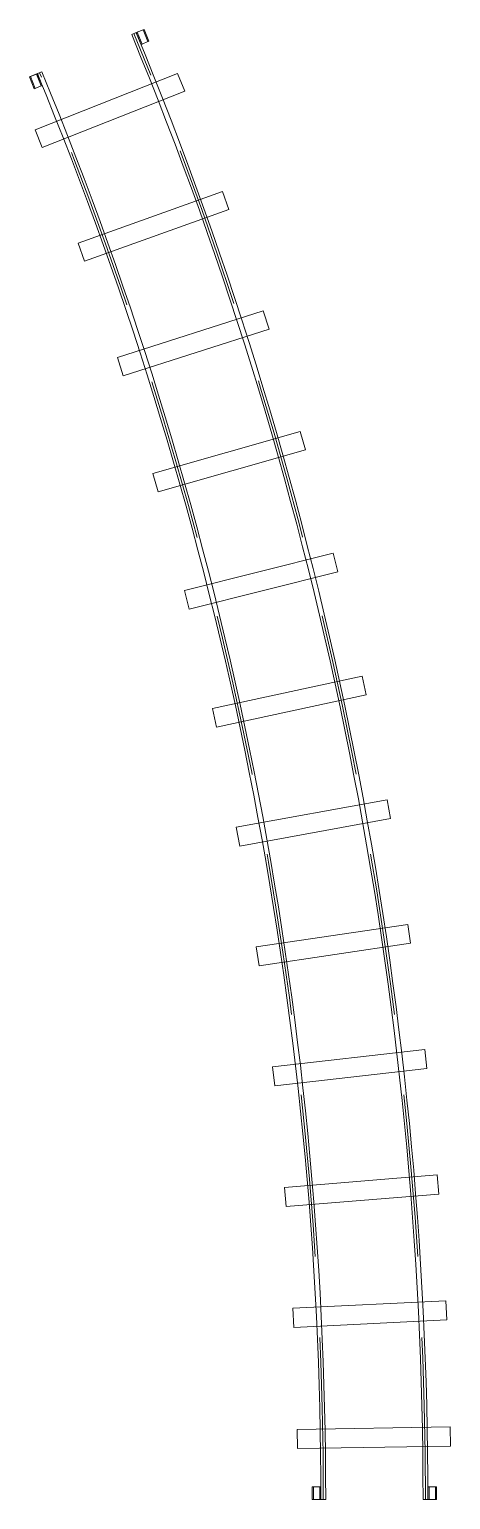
# Model space of a CAD drawing. Header units: inches. Extents: x -27 to 6, y 0 to 115.
import ezdxf

# ---------------------------------------------------------------- set-up
doc = ezdxf.new("R2010")
doc.units = ezdxf.units.IN
doc.linetypes.add('DASHED', pattern=[19.05, 12.7, -6.35])
doc.layers.get('0').update_dxf_attribs({"lineweight": 0})

msp = doc.modelspace()

# ---------------------------------------------------------------- linework, layer by layer
for p, q in [((-19.01, 114.73), (-18.66, 114.88)), ((-26.4, 111.67), (-26.05, 111.82)), ((-4.19, 0), (-3.81, 0)), ((3.81, 0), (4.19, 0))]:
    msp.add_line(p, q)
for points in [[(-18.66, 114.88), (-18.04, 115.14), (-17.66, 114.21), (-18.28, 113.95)], [(-26.02, 105.88), (-14.86, 110.29), (-15.41, 111.69), (-26.57, 107.28)], [(-26.4, 111.67), (-27.02, 111.41), (-26.64, 110.49), (-26.02, 110.75)], [(-22.7, 96.99), (-11.4, 101.03), (-11.91, 102.45), (-23.2, 98.4)], [(-19.67, 88), (-8.25, 91.67), (-8.71, 93.1), (-20.13, 89.43)], [(-16.94, 78.91), (-5.4, 82.2), (-5.81, 83.65), (-17.35, 80.35)], [(-14.51, 69.74), (-2.87, 72.65), (-3.23, 74.11), (-14.87, 71.19)], [(-12.38, 60.49), (-0.65, 63.02), (-0.96, 64.49), (-12.69, 61.96)], [(-10.55, 51.18), (1.26, 53.33), (0.99, 54.8), (-10.82, 52.65)], [(-9.03, 41.81), (2.84, 43.57), (2.62, 45.05), (-9.25, 43.29)], [(-7.81, 32.4), (4.11, 33.77), (3.94, 35.26), (-7.99, 33.89)], [(-6.91, 22.95), (5.05, 23.93), (4.93, 25.43), (-7.03, 24.45)], [(-6.31, 13.48), (5.67, 14.07), (5.6, 15.57), (-6.39, 14.98)], [(-6.03, 4), (5.97, 4.19), (5.95, 5.69), (-6.05, 5.49)], [(-4.19, 0), (-4.86, 0), (-4.86, 1), (-4.19, 1)], [(4.19, 0), (4.86, 0), (4.86, 1), (4.19, 1)]]:
    msp.add_lwpolyline(points, close=True)
at = {"linetype": 'DASHED'}
for points in [[(-18.12, 115.1), (-18.58, 114.91), (-18.2, 113.99), (-17.74, 114.18)], [(-26.48, 111.64), (-26.94, 111.45), (-26.56, 110.52), (-26.1, 110.71)], [(-4.28, 0), (-4.78, 0), (-4.78, 1), (-4.28, 1)], [(4.78, 0), (4.28, 0), (4.28, 1), (4.78, 1)]]:
    msp.add_lwpolyline(points, close=True, dxfattribs=at)
for radius in [299.81, 300.19, 292.19, 291.81]:
    msp.add_arc((-296, 0), radius, 0, 22.5)
for radius in [300, 292]:
    msp.add_arc((-296, 0), radius, 0, 22.5, dxfattribs=at)

doc.saveas('drawing.dxf')
